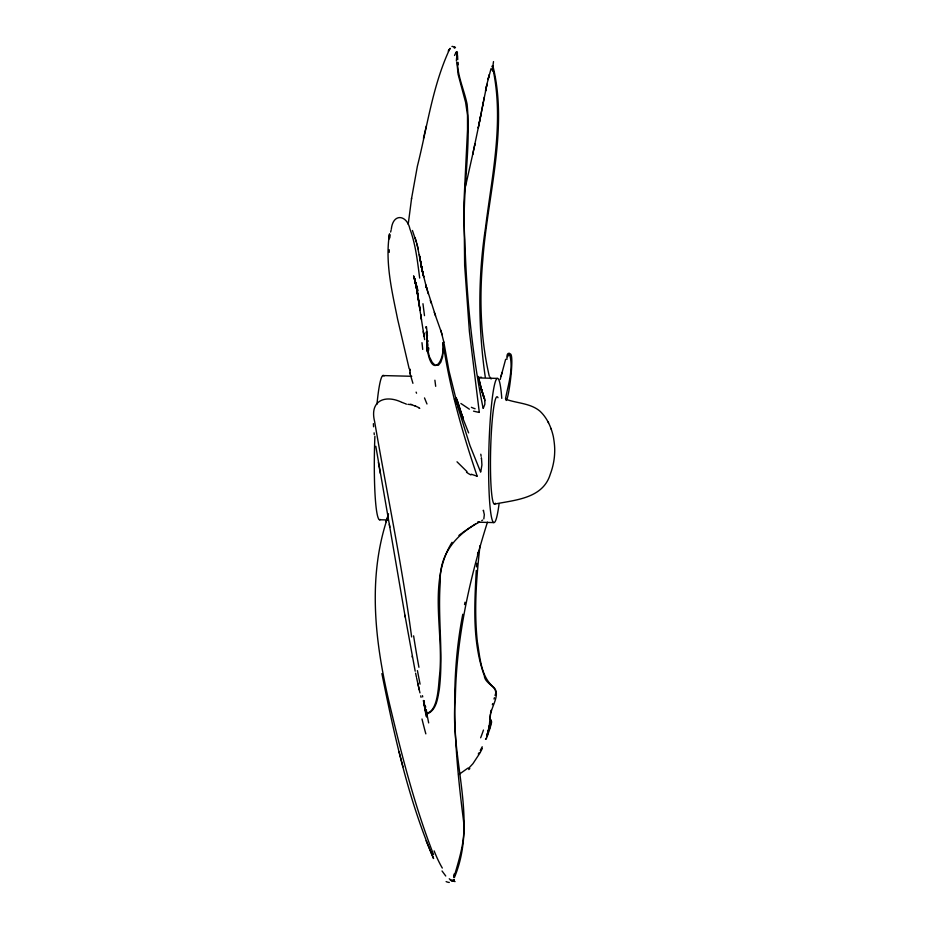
<?xml version="1.0" encoding="UTF-8"?>
<svg xmlns="http://www.w3.org/2000/svg" width="928" height="928" viewBox="0 0 928 928"><rect width="100%" height="100%" fill="white"/><g stroke="black" fill="none" stroke-linecap="round" stroke-linejoin="round"><path stroke-width="1.39" d="M456.901 62.431L458.096 74.286L465.601 102.324L467.503 115.188L467.526 129.723L463.954 202.165L464.65 265.373L469.406 331.656L479.312 412.45M457.411 57.385L457.4 58.452M492.71 66.746L492.64 71.062M491.098 379.018L490.158 377.128M486.887 735.602L490.541 721.45M492.884 65.888C508.463 128.609 487.386 196.295 482.769 260.258C479.242 298.92 480.576 338.279 489.265 376.188M427.321 716.312L427.1 714.073M457.26 55.599L457.075 52.745M491.654 721.694L491.248 723.898M480.658 472.143L469.928 445.452L458.49 409.062L448.955 370.782L443.804 342.014L442.598 356.839L440.846 362.129L438.445 365.238L435.116 365.284L432.251 362.396L429.246 356.41L427.97 350.494M423.458 700.663L426.196 716.451M409.956 370.62L410.037 373.021M457.179 57.06L457.075 58.464M476.261 570.511C474.452 605.543 472.213 642.188 484.335 675.735C484.752 684.354 498.974 686.453 495.053 695.466M492.269 65.923C504.658 119.492 492.072 174.615 485.448 228.207C477.92 277.553 478.152 327.746 485.274 377.093M476.528 566.88L476.818 563.25M477.572 554.77L477.804 552.346M408.216 224.263L411.591 198.29M489.265 726.334L490.367 714.363M490.355 719.687C488.662 709.305 501.329 696.012 494.148 687.718C480.646 676.918 480.078 657.349 477.328 641.619C473.941 609.684 476.389 577.46 480.008 545.664M492.838 66.758L492.339 70.296L493.499 61.596M389.795 237.951L390.178 234.888M426.37 332.038L427.483 350.517M428.608 350.413L428.643 347.814M507.57 356.712C516.629 340.205 508.857 400.873 506.085 400.478M489.845 723.956L489.566 725.882M389.389 234.564C385.05 262.914 392.034 291.427 397.59 319.081L409.19 368.822M388.658 239.61L389.505 233.775M490.506 713.365L491.028 710.314M411.475 198.963L417.368 166.263C427.251 127.043 432.564 85.596 449.825 48.743L448.294 51.121M462.794 614.255C449.488 681.802 454.627 750.891 463.258 818.635C466.053 839.005 459.372 858.365 453.885 877.575M482.664 105.815L487.2 83.044L491.04 68.649M484.277 97.243L481.272 112.74M464.545 604.604L465.009 602.226M488.917 728.584L487.154 735.73L488.314 733.19M483.244 102.915L478.233 128.064L480.669 115.803M478.732 125.616L481.075 113.75M478.477 126.834L472.712 154.361L474.985 143.782L474.66 145.278M486.933 84.239L485.53 91.072L486.817 84.842M473.06 152.737L465.612 186.018M390.653 232.058L391.117 229.958M423.446 138.365L426.323 126.057M501.05 376.362L505.644 359.287M489.114 75.214L488.047 79.553L489.218 74.785M489.033 728.596L487.931 732.459M502.013 372.476L500.238 379.494M483.813 518.914L484.335 514.622L483.337 510.238A20.3 1.636 75.1 0 0 483.5 511.061M505.482 398.912C508.219 384.262 514.077 367.732 509.217 353.15C506.363 353.197 507.013 357.408 506.943 359.403M480.832 471.494L481.922 464.963L481.493 458.258M490.993 724.884L490.645 726.114M492.362 704.712L492.675 703.586M491.33 720.789L487.409 734.06M454.384 877.586C478.512 819.749 449.361 757.538 455.358 697.636C456.402 637.849 469.498 579.014 487.444 522.186M391.349 228.903C393.217 212.64 406.986 215.029 409.909 228.903C415.744 244.667 417.472 261.522 419.688 278.075M490.448 726.821L490.17 727.738M494.021 699.004L494.404 697.717M490.054 728.132L488.604 732.436M388.066 516.27C366.398 579.084 375.585 646.909 390.966 709.99C402.671 758.826 415.303 807.685 433.538 854.56M386.002 521.803L388.519 513.845M487.745 733.027L486.887 735.695M453.363 879.547L453.026 880.382M485.518 739.256L485.878 738.352M456.936 51.968L457.771 59.601M453.63 879.744L453.27 880.394A16.24 3.666 80 0 1 452.644 880.892L450.382 880.254M482.2 746.75L480.252 750.532M480.263 752.446L482.363 748.362M478.291 754L478.941 752.875M483.36 408.053L484.845 404.33L484.868 400.351M479.95 753.014L472.932 763.674L468.489 768.488M448.456 50.878L450.092 48.337M452.029 542.312C427.53 581.821 444.083 631.539 439.57 675.213C438.318 685.757 438.26 710.918 426.625 713.272M467.909 768.106L458.525 774.764M458.896 535.468L461.9 533.136M462.736 532.521L468.814 528.345M478.268 522.023L477.572 522.51M475.588 523.868L474.672 524.482M474.208 524.796L472.839 525.7M469.174 528.113L472.19 526.13M482.595 520.098L481.748 520.643M479.637 521.977C456.704 533.855 438.979 554.109 440.313 581.786C437.529 617.63 443.642 653.66 439.304 689.411C437.726 697.926 436.682 709.537 427.75 713.702M494.438 504.113C515.26 499.948 542.903 498.591 550.246 474.312C552.856 467.422 554.41 460.114 554.666 452.748C554.944 447.296 554.26 441.856 553.32 436.508C551.197 427.124 547.126 417.89 540.015 411.22C530.549 403.135 517.151 403.39 505.922 399.284M479.486 377.336L481.516 377.278M407.891 404.364L408.448 404.364A17.133 5.73 30.6 0 1 410.014 404.562L410.304 404.55A4.327 0.65 18.1 0 1 411.069 404.724M382.823 375.562L411.765 376.281M478.338 377.928L497.153 378.392M379.448 519.75L388.124 519.97M477.85 522.186L493.777 522.58M478.906 412.392L473.524 411.15M455.068 881.6L450.904 880.301M476.853 476.122L471.308 474.231M412.078 404.956L415.118 405.954M401.696 402.276C385.584 394.504 369.39 400.293 374.576 421.335C386.848 493.197 401.986 564.63 411.626 636.944M402.184 402.45L404.446 403.332M415.802 406.22L418.76 407.601M405.107 403.599L406.441 404.156M450.927 880.452L452.528 880.881A16.286 3.004 79.7 0 0 452.899 880.312M469.382 409.178L460.914 403.494M454.5 46.62L455.486 47.664M455.068 399.608L454.407 399.144M466.97 471.586L457.017 461.808M455.242 400.571L456.182 401.627M445.753 876.009L442.041 870.986M457.376 52.142L457.376 55.587M483.198 395.792L484.358 398.367M548.042 421.73L548.564 422.913M550.965 428.446L551.371 429.374M461.668 414.63L463.316 418.516L455.88 400.536L468.628 432.9M454.998 398.599L463.316 418.516M412.426 230.48L416.985 244.064L421.161 264.909L419.34 254.608M426.114 840.733L433.562 858.516C408.343 799.495 394.481 736.298 381.895 673.6M416.544 393.217L416.115 392.126M435.58 315.938L425.708 284.838L427.112 290.07L426.335 287.065M431.149 303.166L430.256 300.382M443.862 342.188L441.368 332.294L434.269 312.295M484.277 398.193L480.646 387.614L483.929 397.184M412.914 383.31L410.176 373.961M477.201 476.215C462.422 432.784 449.778 388.438 443.074 342.989M413.61 275.709L418.099 290.882M416.475 285.789L417.113 287.715M440.591 329.904L442.134 334.776M456.263 397.602L462.469 416.742L457.017 399.724M416.15 284.838L416.974 287.378M442.992 342.478C445.069 361.607 432.251 378.856 427.46 350.552M415.152 237.835L416.463 242.173M427.495 291.357L428.237 293.805M424.456 702.461L423.736 700.536L425.859 711.44M415.779 284.13L414.422 278.249L417.623 293.573L414.201 277.878L415.419 282.24M414.816 280.059L415.674 283.33L414.004 276.834L416.718 288.353L414.92 280.384L416.243 286.242M426.532 287.831L422.46 271.475L423.748 277.02L422.982 273.632M399.121 751.993L402.961 766.772M421.057 697.311L420.686 695.838M478.198 376.408L481.76 390.549L478.581 377.336M481.76 390.549L481.493 389.493L484.683 399.492M425.511 706.37L425.708 707.182M416.985 244.064L418.145 248.924M419.955 692.891L417.716 683.008M421.324 265.837L422.101 270.257L420.941 263.807L422.507 271.985L420.558 261.777L423.272 274.862M419.282 689.922L416.637 678.124M421.347 266.324L423.064 274.259L420.871 263.796M483.14 408.413C471.923 352.942 466.494 296.368 464.835 239.842C461.518 194.625 471.401 149.257 467.109 104.272C464.267 90.236 457.794 76.896 457.411 62.42M416.428 677.138L415.605 673.183M426.23 709.572L426.474 710.755M422.46 695.675L422.716 696.928M426.95 717.193L423.864 702.438M423.458 700.559L425.546 711.463M415.187 671.188L404.921 615.206M420.071 684.145L417.414 670.596M412.148 656.189L412.403 657.43M426.59 711.3L426.636 711.544A15.486 2.668 -89.2 0 0 426.729 712.182L426.776 712.263M416.173 285.975L423.76 334.254L423.272 331.424M480.785 454.21L481.156 456.274M420.21 259.272L419.7 256.534L421.753 268.273M375.817 446.264L389.818 527.208M378.38 462.33L380.318 473.419M424.653 339.613L423.713 334.01L424.108 336.4M389.331 524.413L405.246 617.12M421.161 264.909L420.732 262.369L421.776 268.702M423.493 332.711L423.922 335.321M418.447 298.781L417.217 291.404L420.094 310.161M427.24 334.44L426.66 331.888L427.135 341.191M418.98 302.331L416.51 287.634L419.874 308.676M427.356 335.228L427.448 335.866M421.3 318.559L420.744 314.638L421.486 319.847M422.959 303.711L424.49 315.648M425.848 326.853L425.987 328.152M428.063 340.704L428.121 341.307M374.1 432.842L374.286 434.64M426.381 331.922L427.112 339.52M426.729 335.344L427.263 341.179M427.1 339.404L428.144 351.364M373.566 426.776L373.392 423.644M427.483 344.288L427.576 345.854M427.286 346.886L427.216 343.789M389.238 249.748L389.25 252.335M376.977 404.214A72.175 6.89 -88.6 0 1 384.006 376.002M380.283 519.471A72.175 6.89 -88.6 0 1 374.889 436.299M456.414 52.281A90.41 9.906 -80.1 0 1 456.692 54.474M454.534 55.46A122.67 13.282 -80.6 0 1 456.472 51.678M451.936 46.504A182.352 15.092 88.9 0 1 454.511 48.186M456.402 61.062A15.498 2.761 85.5 0 1 456.657 57.664M457.028 56.608A16.286 1.23 -80.5 0 1 456.912 58.162M475.101 408.749A21.39 14.082 2.9 0 1 471.389 407.299M484.671 400.014A20.3 3.619 -84.3 0 1 484.776 400.594M457.446 55.286A16.24 1.798 -81.9 0 1 457.492 57.014M458.107 64.867A15.486 1.056 87.2 0 1 458.061 62.362M492.942 65.691A16.24 0.916 -75.2 0 1 492.954 66.317M492.292 66.259A15.498 1.056 84 0 1 492.606 67.408A16.286 1.578 -75.8 0 0 492.536 66.422M481.307 457.956A20.3 2.714 81.8 0 1 481.377 458.386M456.205 403.088A140.256 85.608 -83.9 0 1 456.669 403.657M427.332 341.063A16.24 2.018 86.4 0 1 427.564 344.311M428.469 349.032A15.486 2.1 87.6 0 1 428.376 347.907M435.684 386.315A182.352 0.58 82.6 0 1 434.896 380.202M421.973 342.676A121.522 6.925 84.7 0 1 422.704 349.427M426.439 326.621A90.41 14.523 87.8 0 1 427.1 332.746M410.025 369.53A20.474 8.92 32.4 0 1 410.176 369.216M410.048 370.701A20.59 8.074 47.4 0 1 410.106 370.168M409.886 373.752A36.447 13.456 47 0 1 409.77 372.812M426.984 403.993A86.698 10.939 63.9 0 1 424.502 397.926M427.031 351.573A15.498 3.492 -88.4 0 1 426.776 347.374M426.973 341.411A16.286 1.972 88.8 0 1 427.042 343.801M470.995 474.927A21.39 21.367 18.9 0 1 466.494 472.19M418.702 407.798A12.888 6.322 31.8 0 1 419.758 408.401M415.118 406.093A17.435 9.025 29.6 0 1 415.79 406.36M410.524 404.295A6.844 1.659 20.8 0 1 411.719 404.562M418.934 667.278A182.352 28.501 81.7 0 1 413.61 635.842M425.836 733.862A121.522 10.939 80.4 0 1 421.985 718.98M427.414 716.636A90.41 1.578 77.7 0 1 428.666 722.912M489.636 725.986A16.24 5.29 -89.5 0 1 489.091 728.712M490.993 719.71A15.486 1.357 -84.1 0 1 490.007 727.517M469.823 768.57A182.352 44.057 -82.8 0 1 468.791 769.567M483.465 730.046A121.522 33.965 -86.3 0 1 480.634 737.795M487.71 734.918A90.41 31.32 88.1 0 1 486.133 739.187M489.114 726.125A16.286 4.976 88.3 0 1 488.789 728.329M454.36 879.64A15.486 2.332 -85.4 0 1 453.56 880.846M442.308 868.051A182.352 47.85 88.2 0 1 434.13 850.883M449.314 882.435A121.522 29.139 84.2 0 1 446.124 881.577M450.834 879.941A90.41 18.827 77.6 0 1 449.256 878.77M454.094 874.06A15.498 0.974 -81.3 0 1 453.653 876.148M499.044 503.985A72.175 6.89 -88.6 0 1 489.52 500.099A72.175 6.89 -88.6 0 1 492.142 399.284A72.175 6.89 -88.6 0 1 501.781 398.379M495.378 503.231A53.673 5.127 -88.6 0 1 490.622 450.347A53.673 5.127 -88.6 0 1 497.988 397.718M484.404 398.483L481.098 388.519L484.648 399.342L484.404 398.483"/></g></svg>
